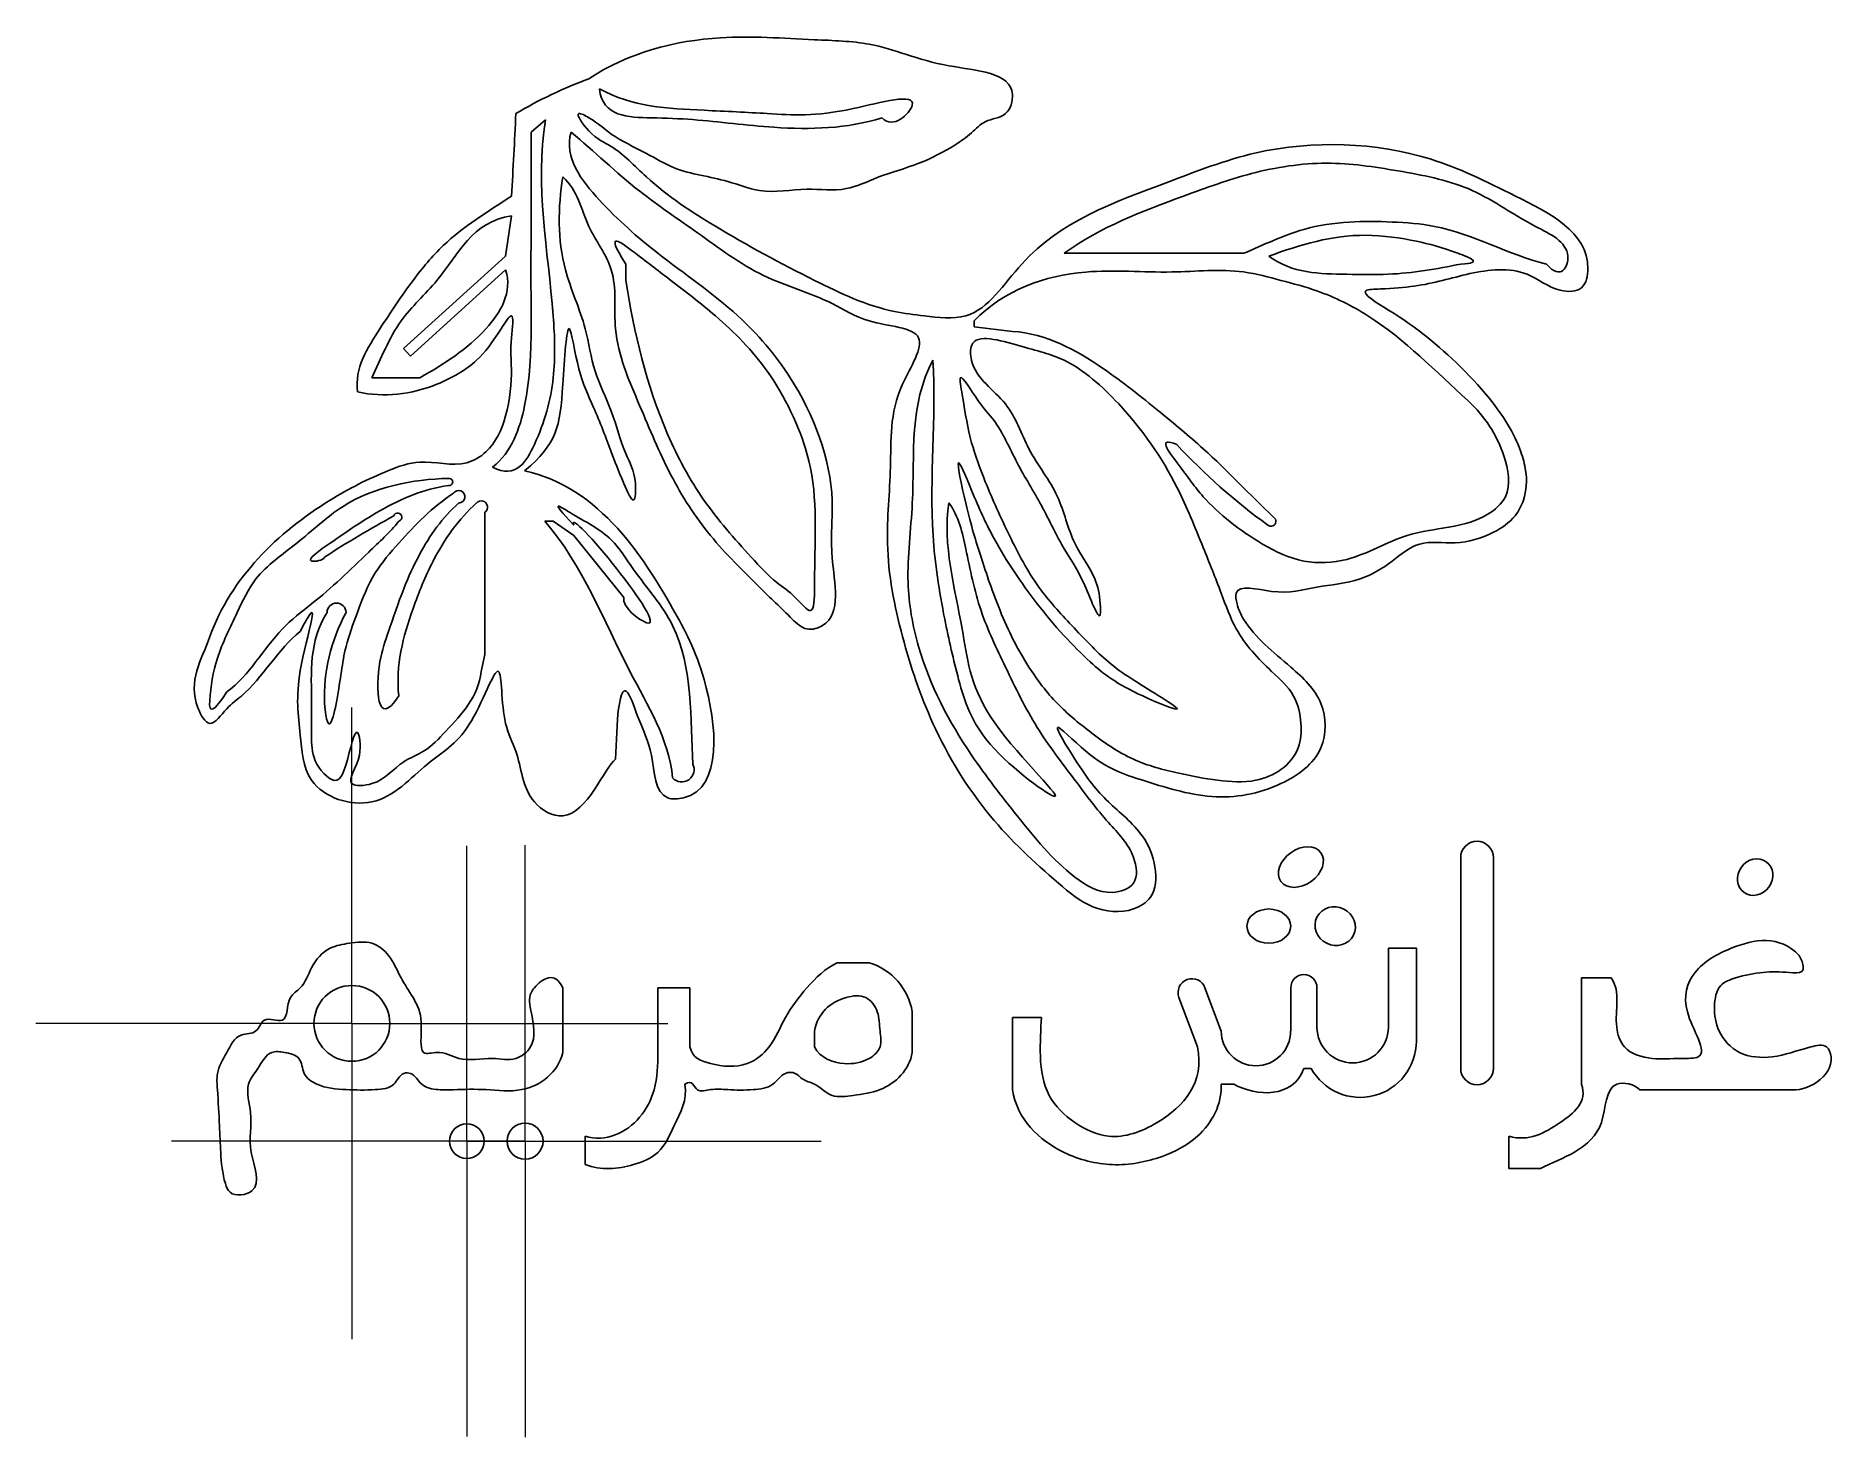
# Model space of a CAD drawing. Header units: millimetres. Extents: x 101.5 to 117.7, y 179.1 to 191.7.
import ezdxf

# ---------------------------------------------------------------- set-up
doc = ezdxf.new("R2010")
doc.units = ezdxf.units.MM

# ---------------------------------------------------------------- blocks, each defined once
blk = doc.blocks.new('SW_CENTERMARKSYMBOL_0')
at = {"color": 0, "linetype": 'Continuous', "lineweight": 18}
for p, q in [((0, 2.5), (0, 2.662)), ((0, 0), (0, 2.5)), ((-2.5, 0), (-2.662, 0)), ((0, 0), (-2.5, 0)), ((0, 0), (0, -2.5)), ((0, 0), (2.5, 0)), ((2.5, 0), (2.662, 0)), ((0, -2.5), (0, -2.662))]:
    blk.add_line(p, q, dxfattribs=at)
blk = doc.blocks.new('SW_CENTERMARKSYMBOL_1')
at = {"color": 0, "linetype": 'Continuous', "lineweight": 18}
for p, q in [((0, 2.5), (0, 2.656)), ((0, 0), (0, 2.5)), ((-2.5, 0), (-2.656, 0)), ((0, 0), (-2.5, 0)), ((0, 0), (0, -2.5)), ((0, 0), (2.5, 0)), ((2.5, 0), (2.656, 0)), ((0, -2.5), (0, -2.656))]:
    blk.add_line(p, q, dxfattribs=at)
blk = doc.blocks.new('SW_CENTERMARKSYMBOL_2')
at = {"color": 0, "linetype": 'Continuous', "lineweight": 18}
for p, q in [((0, 2.5), (0, 2.841)), ((0, 0), (0, 2.5)), ((-2.5, 0), (-2.841, 0)), ((0, 0), (-2.5, 0)), ((0, 0), (0, -2.5)), ((0, 0), (2.5, 0)), ((2.5, 0), (2.841, 0)), ((0, -2.5), (0, -2.841))]:
    blk.add_line(p, q, dxfattribs=at)

msp = doc.modelspace()

# ---------------------------------------------------------------- linework, layer by layer
at = {"color": 7, "linetype": 'Continuous', "lineweight": 25}
for p, q in [((105.947, 190.876), (106.078, 190.988)), ((105.947, 189.855), (105.947, 190.876)), ((105.718, 189.761), (105.771, 190.122)), ((104.801, 188.929), (105.718, 189.761)), ((112.355, 189.787), (110.741, 189.787)), ((105.718, 189.638), (104.862, 188.862)), ((106.799, 189.69), (106.799, 189.542)), ((109.932, 189.178), (109.932, 189.126)), ((109.932, 189.126), (110.276, 189.084)), ((104.862, 188.862), (104.801, 188.929)), ((104.516, 188.667), (104.946, 188.667)), ((105.531, 187.458), (105.531, 186.178)), ((106.146, 187.377), (106.072, 187.377)), ((106.331, 187.248), (106.146, 187.377)), ((106.781, 186.691), (106.331, 187.248)), ((105.531, 186.178), (105.498, 186.026)), ((106.723, 185.595), (106.706, 185.236)), ((114.306, 184.351), (114.306, 182.456)), ((114.601, 184.351), (114.601, 182.456)), ((113.656, 183.536), (113.656, 182.826)), ((113.656, 183.536), (113.908, 183.536)), ((113.908, 183.536), (113.908, 182.7)), ((108.7, 183.404), (108.988, 183.404)), ((115.393, 183.27), (115.393, 182.313)), ((115.659, 183.27), (115.393, 183.27)), ((106.233, 183.181), (106.233, 182.599)), ((107.087, 183.181), (107.376, 183.181)), ((107.376, 183.181), (107.376, 182.649)), ((111.772, 183.093), (111.939, 182.649)), ((112.153, 182.791), (112.007, 183.181)), ((112.778, 183.181), (112.778, 182.791)), ((113.014, 182.826), (113.014, 183.181)), ((109.375, 182.964), (109.375, 182.599)), ((108.495, 182.791), (108.495, 182.649)), ((110.276, 182.914), (110.276, 182.264)), ((110.536, 182.914), (110.276, 182.914)), ((112.962, 182.456), (112.896, 182.456)), ((112.265, 182.313), (112.153, 182.313)), ((115.916, 182.264), (117.261, 182.264)), ((106.433, 181.59), (106.433, 181.845)), ((114.738, 181.845), (114.738, 181.554)), ((114.738, 181.554), (115.024, 181.554))]:
    msp.add_line(p, q, dxfattribs=at)
for centre, radius in [((104.336, 182.86), 0.341), ((105.369, 181.801), 0.156), ((105.893, 181.801), 0.162)]:
    msp.add_circle(centre, radius, dxfattribs=at)
for centre, radius, start, end in [((107.841, 187.628), 3.973, 110.2331, 120.7376), ((105.211, 187.73), 0.0317, 261.7542, 100.5142), ((105.297, 187.597), 0.0565, 270.3291, 146.9383), ((104.748, 187.413), 0.0371, 286.0444, 158.9127), ((105.5, 187.504), 0.0559, 303.3312, 139.4728), ((112.601, 187.375), 0.044, 229.8084, 58.2654), ((104.198, 186.555), 0.0856, 0.6615, 179.3385), ((107.302, 185.143), 0.111, 222.2286, 26.6928), ((114.453, 184.351), 0.147, 0, 180), ((111.89, 183.137), 0.125, 20.514, 200.514), ((112.896, 183.181), 0.118, 0, 180), ((112.465, 182.791), 0.312, 180, 0), ((113.335, 182.826), 0.321, 180, 0), ((113.403, 182.7), 0.505, 208.9348, 0), ((114.453, 182.456), 0.147, 180, 0)]:
    msp.add_arc(centre, radius, start, end, dxfattribs=at)
for centre, major_axis, ratio in [((112.87, 184.266), (0.18, 0.129), 0.715021), ((116.954, 184.176), (0.1, 0.138), 0.896941), ((113.178, 183.735), (-0.164, 0.082), 0.9375), ((112.581, 183.735), (0.197, 0), 0.782144)]:
    msp.add_ellipse(centre, major_axis=major_axis, ratio=ratio, dxfattribs=at)
for points, knots in [([(106.467, 191.356), (106.82, 191.592), (107.521, 191.773), (108.372, 191.708), (109.09, 191.688), (109.579, 191.444), (110.354, 191.411), (110.235, 191.003), (110.029, 190.997), (109.905, 190.858), (109.711, 190.725), (109.428, 190.579), (109.089, 190.491), (108.768, 190.332), (108.403, 190.385), (108.04, 190.309), (107.656, 190.47), (107.29, 190.503), (106.966, 190.702), (106.679, 190.831), (106.536, 190.973), (106.317, 191.085), (106.496, 190.824), (106.714, 190.748), (107.065, 190.369), (107.668, 189.978), (108.416, 189.573), (109.05, 189.275), (109.513, 189.22), (109.989, 189.16), (110.49, 190.003), (111.465, 190.339), (112.67, 190.818), (113.851, 190.774), (114.783, 190.308), (115.52, 189.945), (115.422, 189.438), (115.134, 189.438), (114.939, 189.616), (114.56, 189.661), (114.112, 189.523), (113.783, 189.468), (113.351, 189.461), (113.744, 189.226), (114.055, 189.007), (114.535, 188.566), (114.816, 188.127), (114.906, 187.804), (114.896, 187.597), (114.79, 187.393), (114.572, 187.246), (114.274, 187.156), (113.934, 187.219), (113.683, 187.002), (113.395, 186.824), (112.993, 186.795), (112.687, 186.698), (112.263, 186.827), (112.295, 186.609), (112.415, 186.361), (112.737, 186.111), (113.096, 185.776), (113.105, 185.276), (112.652, 184.952), (112.069, 184.847), (111.44, 185.05), (111.045, 185.173), (110.57, 185.665), (110.902, 185.125), (111.097, 184.868), (111.447, 184.596), (111.574, 184.285), (111.567, 183.998), (111.312, 183.841), (110.977, 183.877), (110.561, 184.225), (110.02, 184.728), (109.551, 185.501), (109.268, 186.341), (109.114, 187.119), (109.202, 187.896), (109.156, 188.477), (109.601, 189.116), (108.977, 189.134), (108.587, 189.398), (108.001, 189.553), (107.466, 189.965), (106.865, 190.363), (106.515, 190.703), (106.307, 190.876)], [0, 0, 0, 0, 0.029489, 0.049438, 0.061125, 0.078656, 0.093487, 0.097807, 0.102426, 0.10616, 0.110612, 0.119133, 0.128491, 0.13551, 0.143857, 0.153925, 0.160971, 0.172727, 0.179351, 0.187911, 0.193792, 0.1961, 0.200332, 0.206133, 0.216047, 0.234076, 0.258064, 0.276336, 0.282689, 0.291536, 0.307744, 0.342961, 0.363101, 0.40016, 0.419912, 0.44169, 0.445986, 0.450563, 0.458379, 0.464439, 0.476624, 0.489942, 0.493097, 0.499388, 0.508271, 0.527991, 0.541182, 0.545283, 0.551602, 0.555358, 0.561164, 0.56962, 0.577125, 0.583985, 0.591781, 0.60116, 0.610839, 0.618353, 0.620605, 0.624146, 0.638434, 0.648511, 0.657922, 0.669329, 0.684295, 0.69936, 0.712926, 0.720787, 0.728494, 0.740017, 0.750278, 0.757358, 0.763818, 0.768222, 0.776875, 0.785773, 0.806127, 0.829248, 0.848803, 0.868919, 0.885075, 0.902925, 0.913363, 0.924445, 0.933155, 0.948905, 0.965638, 0.980765, 1, 1, 1, 1]), ([(109.105, 191.005), (108.788, 190.907), (108.215, 190.89), (107.516, 190.988), (106.97, 191.01), (106.589, 191.01), (106.562, 191.267)], [0, 0, 0, 0, 0.367003, 0.640787, 0.780137, 1, 1, 1, 1]), ([(106.562, 191.267), (106.856, 191.1), (107.356, 191.08), (108.17, 191.041), (108.617, 191.001), (109.606, 191.294), (109.201, 190.894), (109.105, 191.005)], [0, 0, 0, 0, 0.305537, 0.484977, 0.72977, 0.897617, 1, 1, 1, 1]), ([(106.078, 190.988), (105.977, 190.387), (106.141, 189.636), (106.173, 188.638), (106.027, 188.115), (105.812, 187.754), (105.601, 187.862)], [0, 0, 0, 0, 0.515324, 0.677494, 0.859151, 1, 1, 1, 1]), ([(106.307, 190.876), (106.24, 190.645), (106.566, 190.228), (107.124, 189.736), (107.787, 189.291), (108.396, 188.582), (108.708, 187.762), (108.614, 187.052), (108.76, 186.48), (108.415, 186.382), (108.229, 186.56), (107.952, 186.834), (107.539, 187.236), (107.18, 187.794), (106.924, 188.429), (106.653, 189.031), (106.743, 189.628), (106.418, 190.034), (106.369, 190.353), (106.233, 190.473)], [0, 0, 0, 0, 0.066707, 0.136163, 0.225566, 0.296875, 0.410711, 0.460948, 0.521565, 0.53569, 0.551278, 0.591419, 0.654142, 0.71777, 0.784837, 0.855595, 0.907652, 0.950625, 1, 1, 1, 1]), ([(110.741, 189.787), (111.067, 190.023), (111.643, 190.239), (112.43, 190.527), (113.09, 190.631), (113.74, 190.532), (114.417, 190.404), (114.847, 190.076), (115.367, 189.846), (115.211, 189.535), (115.077, 189.69)], [0, 0, 0, 0, 0.229979, 0.353633, 0.48539, 0.60955, 0.735031, 0.868999, 0.945117, 1, 1, 1, 1]), ([(106.233, 190.473), (106.188, 190.2), (106.182, 189.714), (106.443, 189.169), (106.501, 188.719), (106.684, 188.371), (106.773, 188.003), (106.897, 187.801), (106.883, 187.482), (106.744, 187.799), (106.662, 188.016), (106.516, 188.404), (106.367, 188.694), (106.276, 189.356), (106.221, 188.3), (106.181, 188.078), (105.889, 187.829)], [0, 0, 0, 0, 0.13874, 0.231208, 0.295905, 0.360211, 0.426703, 0.472895, 0.498287, 0.527035, 0.577642, 0.648599, 0.710235, 0.771232, 0.854162, 1, 1, 1, 1]), ([(105.771, 190.301), (105.562, 190.162), (105.219, 189.958), (104.856, 189.516), (104.574, 189.088), (104.36, 188.755), (104.386, 188.54)], [0, 0, 0, 0, 0.328392, 0.507121, 0.734774, 1, 1, 1, 1]), ([(105.771, 190.122), (105.415, 190.073), (105.228, 189.617), (104.726, 189.181), (104.599, 188.838), (104.516, 188.667)], [0, 0, 0, 0, 0.460238, 0.70767, 1, 1, 1, 1]), ([(115.077, 189.69), (114.736, 189.773), (114.302, 190.028), (113.688, 190.071), (113.295, 190.078), (112.834, 190.01), (112.533, 189.861), (112.355, 189.787)], [0, 0, 0, 0, 0.376096, 0.510694, 0.648371, 0.794066, 1, 1, 1, 1]), ([(106.799, 189.69), (106.594, 190.012), (106.914, 189.764), (107.222, 189.529), (107.661, 189.193), (108.126, 188.723), (108.547, 187.83), (108.494, 187.291), (108.495, 186.486), (108.308, 186.724), (108.128, 186.833), (107.845, 187.143), (107.48, 187.552), (107.036, 188.379), (106.874, 189.071), (106.799, 189.542)], [0, 0, 0, 0, 0.053438, 0.105429, 0.171484, 0.259386, 0.365678, 0.521047, 0.548647, 0.571844, 0.599511, 0.641186, 0.727254, 0.814734, 1, 1, 1, 1]), ([(112.581, 189.761), (112.863, 189.864), (113.295, 189.994), (113.905, 189.904), (114.199, 189.823), (114.519, 189.697), (114.306, 189.69)], [0, 0, 0, 0, 0.445104, 0.67258, 0.865618, 1, 1, 1, 1]), ([(105.601, 187.862), (105.775, 188.001), (106.009, 188.679), (105.933, 189.377), (105.947, 189.855)], [0, 0, 0, 0, 0.306315, 1, 1, 1, 1]), ([(112.581, 189.761), (112.791, 189.603), (113.165, 189.602), (113.75, 189.587), (114.092, 189.645), (114.306, 189.69)], [0, 0, 0, 0, 0.414491, 0.626533, 1, 1, 1, 1]), ([(104.946, 188.667), (105.162, 188.788), (105.536, 189.024), (105.782, 189.434), (105.718, 189.638)], [0, 0, 0, 0, 0.561439, 1, 1, 1, 1]), ([(109.932, 189.178), (110.199, 189.458), (110.822, 189.677), (111.665, 189.592), (112.258, 189.661), (112.688, 189.542), (113.073, 189.443), (113.685, 189.137), (114.083, 188.723), (114.372, 188.461)], [0, 0, 0, 0, 0.226921, 0.384339, 0.516148, 0.586257, 0.654962, 0.759152, 1, 1, 1, 1]), ([(104.386, 188.54), (104.629, 188.487), (105.006, 188.531), (105.476, 188.804), (105.616, 189.011), (105.806, 189.307), (105.755, 188.957), (105.782, 188.72), (105.744, 188.336), (105.605, 188.023), (105.304, 187.843), (104.985, 187.951), (104.567, 187.802), (103.818, 187.418), (103.25, 186.871), (103.059, 186.339)], [0, 0, 0, 0, 0.119485, 0.187953, 0.247028, 0.271429, 0.303821, 0.34955, 0.419624, 0.480363, 0.513063, 0.582683, 0.630389, 0.727141, 1, 1, 1, 1]), ([(109.909, 188.96), (109.954, 189.07), (110.381, 188.934), (110.799, 188.843), (111.331, 188.37), (111.73, 187.79), (111.973, 187.183), (112.145, 186.76), (112.288, 186.35), (112.551, 186.069), (112.822, 185.832), (112.88, 185.57), (112.866, 185.322), (112.702, 185.126), (112.435, 185.019), (112.115, 185.04), (111.749, 185.112), (111.339, 185.216), (110.988, 185.466), (110.661, 185.734), (110.383, 186.102), (110.163, 186.542), (109.984, 187.075), (109.88, 187.414), (109.734, 188.09), (109.964, 187.509), (110.136, 187.153), (110.485, 186.619), (110.957, 186.103), (111.273, 185.868), (111.884, 185.619), (111.441, 185.904), (111.161, 186.063), (110.808, 186.44), (110.481, 186.791), (110.243, 187.248), (110.049, 187.675), (109.886, 188.117), (109.85, 188.37), (109.778, 188.775), (109.971, 188.431), (110.154, 188.256), (110.313, 187.886), (110.54, 187.532), (110.728, 187.124), (110.895, 186.911), (111.074, 186.416), (111.065, 186.694), (111.022, 186.901), (110.795, 187.192), (110.709, 187.63), (110.403, 187.998), (110.256, 188.477), (109.907, 188.676), (109.894, 188.925), (109.909, 188.96)], [0, 0, 0, 0, 0.019335, 0.039057, 0.067805, 0.109884, 0.136726, 0.15691, 0.172857, 0.195583, 0.209166, 0.220839, 0.230979, 0.242391, 0.253564, 0.269372, 0.285554, 0.305083, 0.326632, 0.343978, 0.363063, 0.389178, 0.412493, 0.435688, 0.452505, 0.467876, 0.487594, 0.51915, 0.55148, 0.577287, 0.592409, 0.601536, 0.62664, 0.647914, 0.668688, 0.693188, 0.717476, 0.734451, 0.7547, 0.761618, 0.773534, 0.783815, 0.803829, 0.82406, 0.844183, 0.860159, 0.875048, 0.87947, 0.889954, 0.906788, 0.927223, 0.950188, 0.971022, 0.993745, 1, 1, 1, 1]), ([(110.276, 189.084), (110.58, 189.063), (111.036, 188.815), (111.566, 188.389), (112.09, 187.958), (112.411, 187.615), (112.624, 187.413)], [0, 0, 0, 0, 0.305212, 0.520218, 0.698423, 1, 1, 1, 1]), ([(109.561, 188.824), (109.346, 188.427), (109.425, 187.733), (109.302, 186.87), (109.44, 186.075), (109.813, 185.368), (110.333, 184.706), (110.709, 184.24), (111.108, 183.995), (111.416, 184.097), (111.372, 184.43), (111.109, 184.682), (110.82, 185.075), (110.476, 185.519), (110.222, 186.046), (109.969, 186.572), (109.866, 187.086), (109.795, 187.419), (109.704, 187.541)], [0, 0, 0, 0, 0.136572, 0.211404, 0.272428, 0.385973, 0.457247, 0.536268, 0.574268, 0.595937, 0.619959, 0.660441, 0.711154, 0.772049, 0.83622, 0.894017, 0.953834, 1, 1, 1, 1]), ([(109.704, 187.541), (109.646, 187.17), (109.841, 186.477), (109.912, 185.647), (111.047, 184.591), (109.973, 185.357), (109.795, 185.911), (109.645, 186.565), (109.497, 187.514), (109.591, 188.302), (109.561, 188.824)], [0, 0, 0, 0, 0.159049, 0.273664, 0.402966, 0.507162, 0.597467, 0.674954, 0.780636, 1, 1, 1, 1]), ([(114.372, 188.461), (114.526, 188.313), (114.693, 188.068), (114.776, 187.619), (114.499, 187.378), (114.177, 187.316), (113.734, 187.252), (113.36, 187.011), (112.882, 186.988), (112.437, 187.2), (112.017, 187.531), (111.812, 187.836), (111.572, 188.142), (111.753, 188.067)], [0, 0, 0, 0, 0.127436, 0.205968, 0.253743, 0.344473, 0.414043, 0.538678, 0.621409, 0.707147, 0.853019, 0.935252, 1, 1, 1, 1]), ([(105.889, 187.829), (106.22, 187.761), (106.742, 187.386), (107.208, 186.631), (107.579, 185.925), (107.685, 184.902), (107.059, 184.864), (107.056, 185.305), (106.892, 185.612), (106.768, 186.05), (106.723, 185.595)], [0, 0, 0, 0, 0.19577, 0.368538, 0.506033, 0.71922, 0.747311, 0.828202, 0.901832, 1, 1, 1, 1]), ([(105.205, 187.762), (104.884, 187.755), (104.345, 187.648), (103.864, 187.177), (103.472, 186.919), (103.291, 186.522), (103.115, 186.171), (103.064, 185.893), (103.059, 185.764)], [0, 0, 0, 0, 0.310298, 0.476973, 0.62979, 0.738271, 0.878541, 1, 1, 1, 1]), ([(105.206, 187.699), (104.977, 187.666), (104.702, 187.546), (104.336, 187.317), (104.185, 187.207), (103.853, 186.987), (104.081, 187.024), (104.09, 187.053)], [0, 0, 0, 0, 0.426527, 0.617778, 0.770568, 0.919792, 1, 1, 1, 1]), ([(105.25, 187.628), (105.06, 187.505), (104.829, 187.264), (104.519, 186.908), (104.393, 186.579), (104.251, 186.188), (104.23, 185.853), (104.12, 185.4), (104.09, 185.736)], [0, 0, 0, 0, 0.255342, 0.385998, 0.535368, 0.659081, 0.847439, 1, 1, 1, 1]), ([(105.297, 187.541), (105.149, 187.413), (104.973, 187.153), (104.788, 186.754), (104.677, 186.412), (104.547, 186.059), (104.555, 185.497), (104.758, 185.805)], [0, 0, 0, 0, 0.264088, 0.417376, 0.601823, 0.730431, 1, 1, 1, 1]), ([(104.758, 185.805), (104.727, 186.077), (104.837, 186.49), (105.078, 187.084), (105.293, 187.395), (105.458, 187.541)], [0, 0, 0, 0, 0.417989, 0.659099, 1, 1, 1, 1]), ([(107.401, 185.193), (107.379, 185.583), (107.419, 186.303), (106.914, 186.855), (106.663, 187.266), (106.351, 187.408), (106.104, 187.583), (106.331, 187.341)], [0, 0, 0, 0, 0.428579, 0.63631, 0.74914, 0.901824, 1, 1, 1, 1]), ([(106.331, 187.341), (106.258, 187.548), (107.482, 186.06), (106.761, 186.606), (106.781, 186.691)], [0, 0, 0, 0, 0.778826, 1, 1, 1, 1]), ([(103.211, 185.841), (103.419, 185.992), (103.59, 186.336), (103.975, 186.632), (104.24, 186.855), (104.494, 187.111), (104.677, 187.275), (104.758, 187.377)], [0, 0, 0, 0, 0.346578, 0.505083, 0.662605, 0.822522, 1, 1, 1, 1]), ([(106.072, 187.377), (106.416, 186.974), (106.716, 186.162), (107.184, 185.422), (107.22, 185.068)], [0, 0, 0, 0, 0.599703, 1, 1, 1, 1]), ([(106.706, 185.236), (106.608, 185.167), (106.394, 184.576), (105.87, 184.875), (105.857, 185.261), (105.67, 185.583), (105.701, 186.321), (105.416, 185.441), (104.989, 185.216), (104.577, 184.73), (103.907, 184.946), (103.872, 185.535), (103.798, 185.972), (104.087, 186.811), (103.872, 186.385)], [0, 0, 0, 0, 0.114198, 0.160342, 0.238833, 0.281853, 0.358171, 0.447007, 0.52984, 0.627475, 0.720619, 0.788296, 0.88202, 1, 1, 1, 1]), ([(104.113, 186.556), (103.947, 186.296), (103.981, 185.913), (103.97, 185.444), (103.982, 185.198), (104.206, 184.973), (104.304, 185.23), (104.38, 185.613), (104.444, 185.234), (104.239, 184.984), (104.614, 185.006), (104.744, 185.208), (105.011, 185.305), (105.264, 185.579), (105.474, 185.799), (105.498, 186.026)], [0, 0, 0, 0, 0.200066, 0.2758, 0.331005, 0.385931, 0.426099, 0.498276, 0.547492, 0.610511, 0.653525, 0.736399, 0.784753, 0.84877, 1, 1, 1, 1]), ([(103.059, 186.339), (102.982, 186.123), (102.826, 185.897), (103.062, 185.483), (103.204, 185.704), (103.501, 185.906), (103.674, 186.231), (103.872, 186.385)], [0, 0, 0, 0, 0.33064, 0.419238, 0.519757, 0.606748, 1, 1, 1, 1]), ([(106.233, 182.599), (106.192, 182.422), (105.934, 182.22), (105.551, 182.272), (105.3, 182.266), (105.108, 182.259), (104.953, 182.288), (104.897, 182.416), (104.77, 182.418), (104.721, 182.277), (104.51, 182.259), (104.285, 182.261), (104.054, 182.28), (103.887, 182.394), (103.887, 182.567), (103.738, 182.6), (103.581, 182.619), (103.5, 182.456), (103.365, 182.296), (103.459, 182.014), (103.38, 181.728), (103.563, 181.339), (103.244, 181.294), (103.172, 181.485), (103.156, 181.684), (103.144, 181.969), (103.133, 182.202), (103.113, 182.435), (103.212, 182.592), (103.301, 182.78), (103.49, 182.758), (103.533, 182.943), (103.777, 182.823), (103.737, 183.095), (103.908, 183.186), (103.964, 183.379), (104.112, 183.549), (104.321, 183.583), (104.517, 183.609), (104.692, 183.468), (104.767, 183.272), (104.877, 183.115), (104.975, 182.926), (104.952, 182.772), (104.962, 182.565), (105.142, 182.627), (105.32, 182.501), (105.57, 182.568), (105.801, 182.511), (106.008, 182.677), (105.956, 182.914), (105.92, 183.105), (106.027, 183.251), (106.161, 183.336), (106.233, 183.181)], [0, 0, 0, 0, 0.048977, 0.079356, 0.106922, 0.119861, 0.134675, 0.147925, 0.15355, 0.166012, 0.182437, 0.20719, 0.232377, 0.24646, 0.259924, 0.273317, 0.284006, 0.301966, 0.317551, 0.341741, 0.375519, 0.408135, 0.426734, 0.43504, 0.461755, 0.484487, 0.515083, 0.528905, 0.548374, 0.567601, 0.580443, 0.592276, 0.607466, 0.627763, 0.639599, 0.659097, 0.681906, 0.698772, 0.7179, 0.735347, 0.757208, 0.776713, 0.790117, 0.815051, 0.824822, 0.836073, 0.855331, 0.884022, 0.903712, 0.919478, 0.94925, 0.965565, 0.970578, 1, 1, 1, 1]), ([(117.35, 183.472), (117.17, 183.658), (116.813, 183.596), (116.38, 183.357), (116.265, 182.968), (116.583, 182.535), (116.239, 182.55), (116.036, 182.527), (115.766, 182.602), (115.667, 182.916), (115.75, 183.139), (115.659, 183.27)], [0, 0, 0, 0, 0.205806, 0.330132, 0.445094, 0.577384, 0.626199, 0.709269, 0.795715, 0.856256, 1, 1, 1, 1]), ([(117.261, 182.264), (117.408, 182.24), (117.701, 182.401), (117.601, 182.684), (117.364, 182.63), (117.141, 182.541), (116.806, 182.559), (116.613, 182.773), (116.576, 182.998), (116.612, 183.211), (116.813, 183.286), (117.021, 183.327), (117.255, 183.324), (117.442, 183.3), (117.35, 183.472)], [0, 0, 0, 0, 0.174087, 0.206678, 0.254661, 0.37425, 0.474404, 0.563352, 0.639125, 0.704815, 0.755138, 0.839505, 0.918925, 1, 1, 1, 1]), ([(107.376, 182.649), (107.396, 182.55), (107.584, 182.479), (107.876, 182.453), (108.122, 182.651), (108.225, 182.93), (108.428, 183.191), (108.591, 183.355), (108.7, 183.404)], [0, 0, 0, 0, 0.137492, 0.31997, 0.456341, 0.623858, 0.805009, 1, 1, 1, 1]), ([(106.433, 181.845), (106.617, 181.788), (106.901, 181.922), (107.081, 182.277), (107.091, 182.683), (107.086, 182.986), (107.087, 183.181)], [0, 0, 0, 0, 0.311394, 0.472355, 0.665867, 1, 1, 1, 1]), ([(108.495, 182.791), (108.525, 182.954), (108.68, 183.09), (108.967, 183.125), (109.081, 182.962), (109.078, 182.804), (109.11, 182.641), (108.967, 182.512), (108.733, 182.477), (108.55, 182.549), (108.495, 182.649)], [0, 0, 0, 0, 0.243189, 0.342255, 0.435073, 0.532917, 0.613193, 0.692984, 0.822016, 1, 1, 1, 1]), ([(111.939, 182.649), (112.006, 182.33), (111.716, 181.992), (111.177, 181.788), (110.823, 181.956), (110.481, 182.286), (110.528, 182.705), (110.536, 182.914)], [0, 0, 0, 0, 0.308021, 0.480074, 0.60327, 0.730649, 1, 1, 1, 1]), ([(109.375, 182.599), (109.35, 182.445), (109.159, 182.252), (108.867, 182.218), (108.644, 182.181), (108.523, 182.318), (108.392, 182.345), (108.327, 182.424), (108.205, 182.42), (108.127, 182.284), (107.927, 182.258), (107.739, 182.26), (107.579, 182.277), (107.42, 182.226), (107.397, 182.361), (107.33, 182.313)], [0, 0, 0, 0, 0.195594, 0.300943, 0.382078, 0.462571, 0.513719, 0.547494, 0.585106, 0.648855, 0.726974, 0.825482, 0.891751, 0.9419, 1, 1, 1, 1]), ([(107.33, 182.313), (107.356, 182.171), (107.245, 181.981), (107.121, 181.683), (106.805, 181.555), (106.577, 181.536), (106.433, 181.59)], [0, 0, 0, 0, 0.287546, 0.495076, 0.674606, 1, 1, 1, 1]), ([(112.153, 182.313), (112.162, 182.134), (112.007, 181.846), (111.601, 181.635), (111.176, 181.557), (110.627, 181.698), (110.316, 182), (110.276, 182.264)], [0, 0, 0, 0, 0.207199, 0.350332, 0.528527, 0.703839, 1, 1, 1, 1]), ([(115.393, 182.313), (115.449, 182.153), (115.178, 181.935), (114.919, 181.796), (114.738, 181.845)], [0, 0, 0, 0, 0.461952, 1, 1, 1, 1]), ([(115.024, 181.554), (115.215, 181.653), (115.633, 181.765), (115.6, 182.378), (115.871, 182.312), (115.916, 182.264)], [0, 0, 0, 0, 0.541529, 0.829612, 1, 1, 1, 1])]:
    msp.add_open_spline(points, degree=3, knots=knots, dxfattribs=at)
for points in [[(105.81, 191.043), (105.799, 190.796), (105.786, 190.549), (105.771, 190.301)], [(111.753, 188.067), (112.002, 187.799), (112.276, 187.557), (112.572, 187.341)], [(104.09, 187.053), (104.291, 187.188), (104.503, 187.306), (104.713, 187.426)], [(104.09, 185.736), (104.081, 186.025), (104.145, 186.298), (104.284, 186.556)], [(103.059, 185.764), (103.046, 185.637), (103.097, 185.663), (103.211, 185.841)], [(108.988, 183.404), (109.189, 183.347), (109.343, 183.167), (109.375, 182.964)], [(112.896, 182.456), (112.801, 182.182), (112.469, 182.203), (112.265, 182.313)]]:
    msp.add_open_spline(points, degree=3, dxfattribs=at)

# ---------------------------------------------------------------- block references
at = {"color": 7, "linetype": 'Continuous', "lineweight": 0}
for name, p in [('SW_CENTERMARKSYMBOL_2', (104.336, 182.86)), ('SW_CENTERMARKSYMBOL_1', (105.369, 181.801)), ('SW_CENTERMARKSYMBOL_0', (105.893, 181.801))]:
    msp.add_blockref(name, p, dxfattribs=at)

doc.saveas('drawing.dxf')
